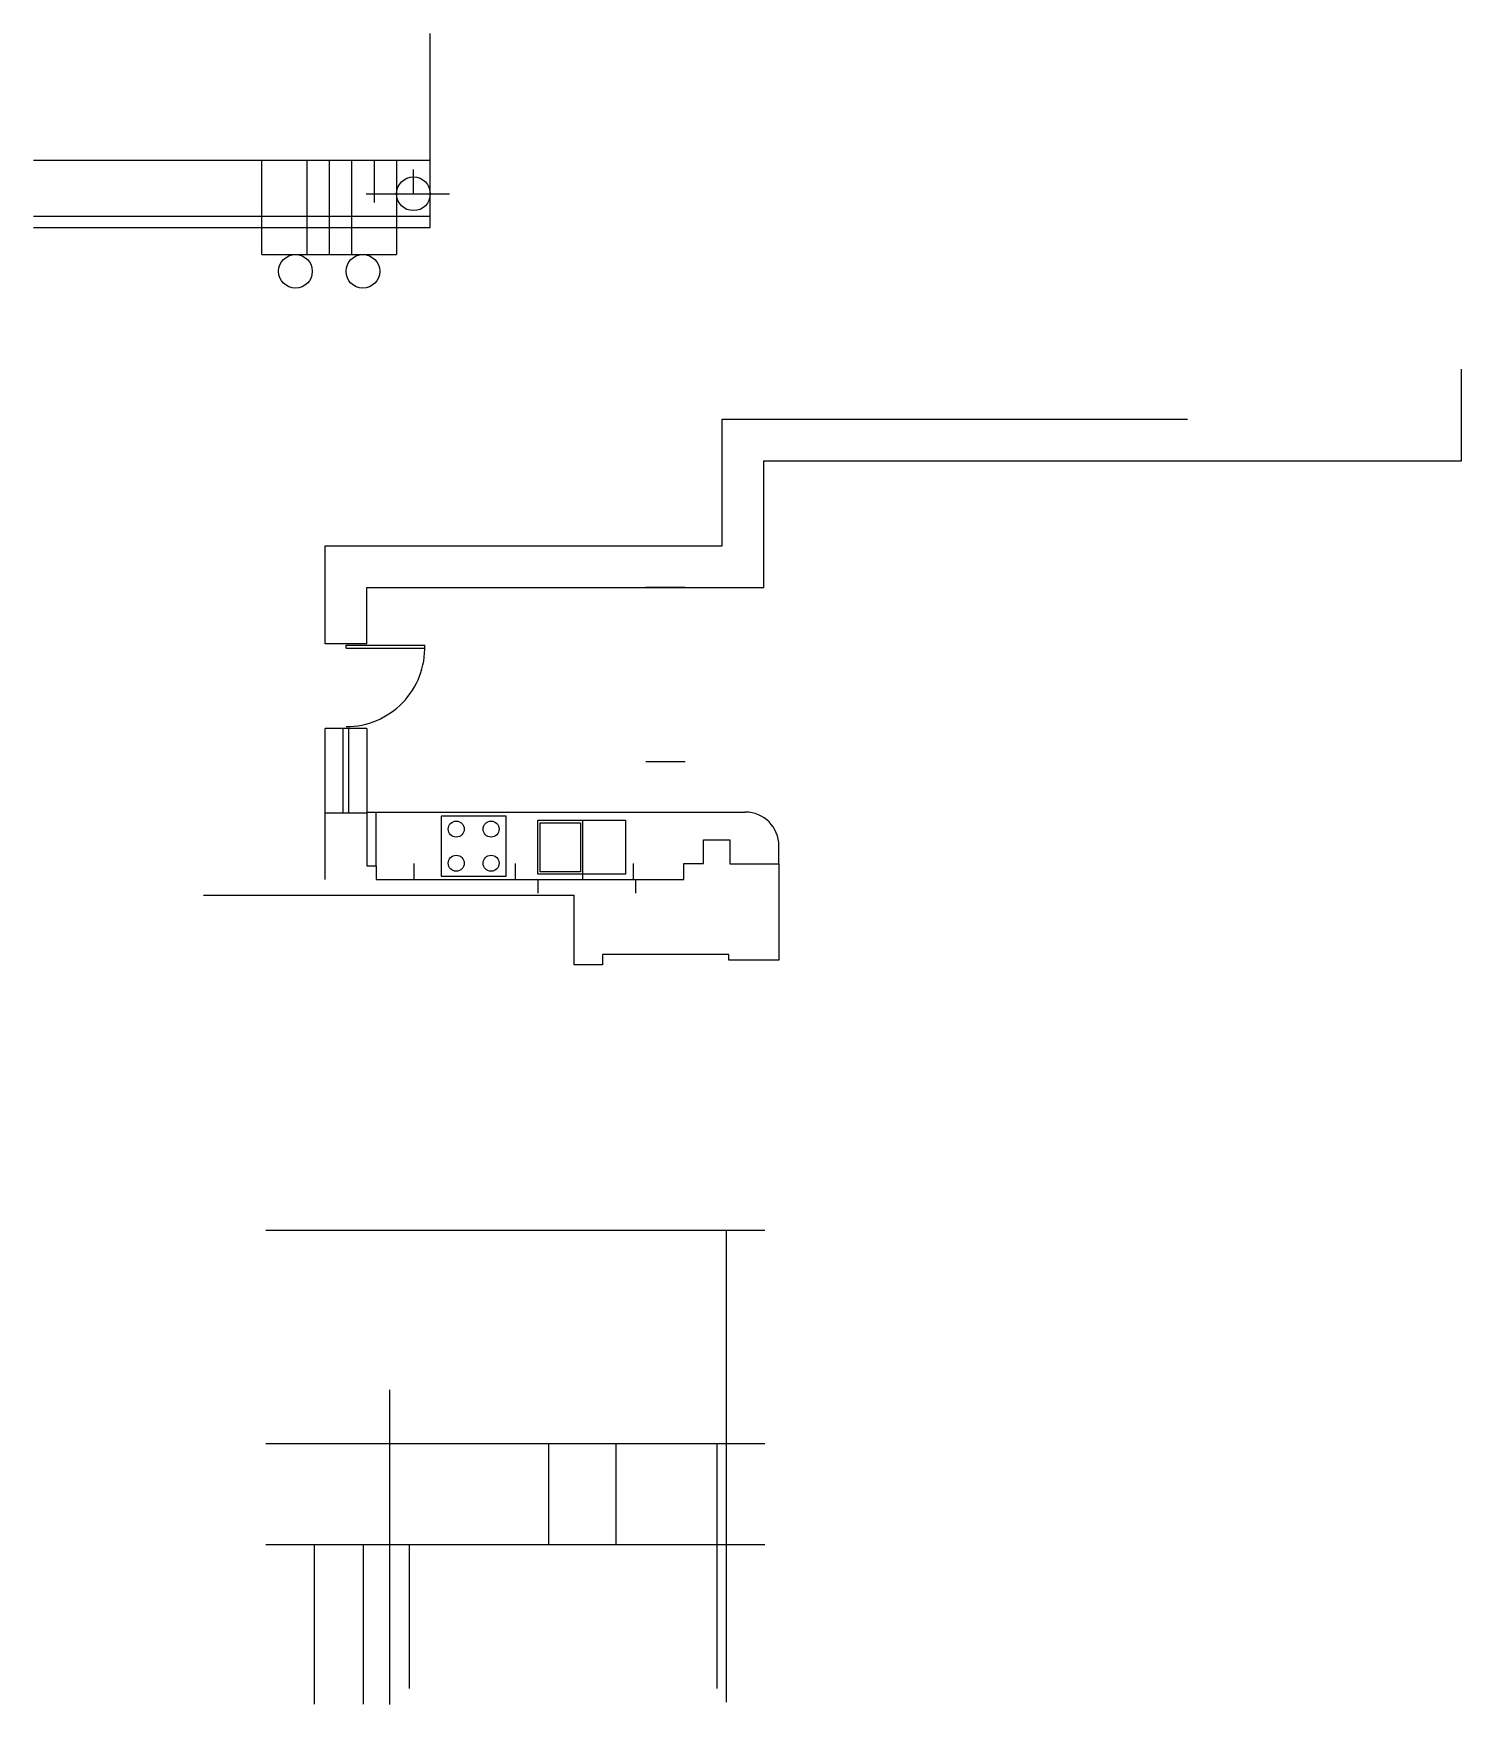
# Model space of a CAD drawing. Header units: centimetres. Extents: x -4631 to 1134, y -875 to 613.
# Drawn here: x -137 to 1134, y -875 to 613 of the extents above; entities that cross this region are included whole.
import ezdxf

# ---------------------------------------------------------------- set-up
doc = ezdxf.new("R2010")
doc.units = ezdxf.units.CM
doc.layers.get('0').update_dxf_attribs({"true_color": 0xdfdfdf})
doc.layers.add('chiuveta', color=7, linetype='Continuous', true_color=0xfdfac1)

msp = doc.modelspace()

# ---------------------------------------------------------------- linework, layer by layer
at = {"linetype": 'Continuous', "lineweight": -3, "transparency": 33554687}
for p, q in [((216.435, 500.488), (216.435, 613.288)), ((-136.765, 500.488), (216.435, 500.488)), ((66.435, 416.488), (66.435, 500.488)), ((106.435, 500.488), (106.435, 416.488)), ((126.435, 500.488), (126.435, 416.488)), ((146.435, 500.488), (146.435, 416.488)), ((166.435, 500.488), (166.435, 462.816)), ((186.435, 500.488), (186.435, 416.488)), ((201.435, 470.488), (201.435, 492.255)), ((216.435, 440.488), (216.435, 500.488)), ((159.435, 470.488), (233.43, 470.488)), ((-136.765, 450.488), (216.435, 450.488)), ((-136.765, 440.488), (216.435, 440.488)), ((66.435, 416.488), (126.435, 416.488)), ((126.435, 416.488), (186.435, 416.488)), ((1134.2, 232.8), (1134.2, 314.232)), ((476.2, 157), (476.2, 269.8)), ((476.2, 269.8), (890.2, 269.8)), ((513.2, 120), (513.2, 232.8)), ((513.2, 232.8), (890.2, 232.8)), ((890.2, 232.8), (1134.2, 232.8)), ((123, 120), (123, 157)), ((123, 157), (476.2, 157)), ((123, 69.7), (123, 120)), ((160, 120), (513.2, 120)), ((160, 120, 205), (160, 120, 145)), ((160, 69.7), (160, 120)), ((160, 69.7), (123, 69.7)), ((141.5, 68.598), (211.5, 68.598)), ((141.5, 66.098), (141.5, 68.598)), ((141.5, 66.098), (211.5, 66.098)), ((211.5, 66.098), (211.5, 68.598)), ((123, -140), (123, -5.7)), ((160, -5.7), (123, -5.7)), ((139, -80.5), (139, -5.7)), ((144, -80.5), (144, -5.7)), ((160, -5.7), (160, -127.8)), ((408.2, -35, 205), (443.2, -35, 205)), ((123, -80.5), (160, -80.5)), ((160, -80), (496.7, -80)), ((168.2, -127.8), (168.2, -80)), ((459.6, -125.8), (459.6, -104.6)), ((459.6, -104.6), (483.1, -104.6)), ((483.1, -104.6), (483.1, -126.1)), ((526.7, -126.1), (526.7, -110)), ((160, -127.8), (168.2, -127.8)), ((168.2, -127.8), (168.2, -140)), ((202.2, -140), (202.2, -125.8)), ((292.2, -140), (292.2, -125.8)), ((352.2, -140), (352.2, -125.8)), ((397.2, -140), (397.2, -125.8)), ((442.2, -140), (442.2, -125.8)), ((442.2, -125.8), (459.6, -125.8)), ((483.1, -126.1), (526.7, -126.1)), ((526.7, -126.1), (526.7, -211.9)), ((168.2, -140), (442.2, -140)), ((312.2, -140), (312.2, -152.2)), ((399.2, -152.2), (399.2, -140)), ((14.6, -153.9), (344.6, -153.9)), ((344.6, -215.9), (344.6, -153.9)), ((482.1, -206.9), (369.6, -206.9)), ((369.6, -206.9), (369.6, -215.9)), ((482.1, -211.9), (482.1, -206.9)), ((369.6, -215.9), (344.6, -215.9)), ((526.7, -211.9), (482.1, -211.9)), ((514, -452.389), (70.005, -452.389)), ((480, -872.589), (480, -452.389)), ((180.4, -874.589), (180.4, -594.389)), ((514, -642.389), (70.005, -642.389)), ((321.8, -732.389), (321.8, -642.389)), ((381.8, -732.389), (381.8, -642.389)), ((471.8, -860.389), (471.8, -642.389)), ((514, -732.389), (70.005, -732.389)), ((113.3, -874.289), (113.3, -732.389)), ((156.9, -874.289), (156.9, -732.389)), ((197.8, -860.389), (197.8, -732.389))]:
    msp.add_line(p, q, dxfattribs=at)
at = {"linetype": 'Continuous', "lineweight": -3, "transparency": 33554687, "extrusion": (-1.33298e-12, 1, 0), "elevation": 120}
msp.add_lwpolyline([(-408.2, 145), (-408.2, 205), (-443.2, 205), (-443.2, 145)], close=True, dxfattribs=at)
at = {"linetype": 'Continuous', "lineweight": -3, "transparency": 33554687}
msp.add_lwpolyline([(284, -83.563), (226, -83.563), (226, -137.063), (284, -137.063)], close=True, dxfattribs=at)
for centre, radius in [((201.435, 470.488), 15), ((96.435, 401.488), 15), ((156.435, 401.488), 15), ((239.5, -95.127), 7.139), ((270.5, -95.127), 7.139), ((239.5, -125.5), 7.139), ((270.5, -125.5), 7.139)]:
    msp.add_circle(centre, radius, dxfattribs=at)
for centre, radius, start, end in [((141.5, 66.098), 70, 270, 2.046713), ((496.7, -110), 30, 0, 90)]:
    msp.add_arc(centre, radius, start, end, dxfattribs=at)
at = {"layer": 'chiuveta', "linetype": 'Continuous', "lineweight": -3, "transparency": 33554687}
for p, q in [((312.165, -135.19), (312.165, -87.19)), ((312.165, -87.19), (390.165, -87.19)), ((352.165, -135.19), (352.165, -87.19)), ((390.165, -87.19), (390.165, -135.19)), ((390.165, -135.19), (312.165, -135.19))]:
    msp.add_line(p, q, dxfattribs=at)
msp.add_lwpolyline([(314.165, -89.59), (349.965, -89.59), (349.965, -133.29), (314.165, -133.29)], close=True, dxfattribs=at)

doc.saveas('drawing.dxf')
